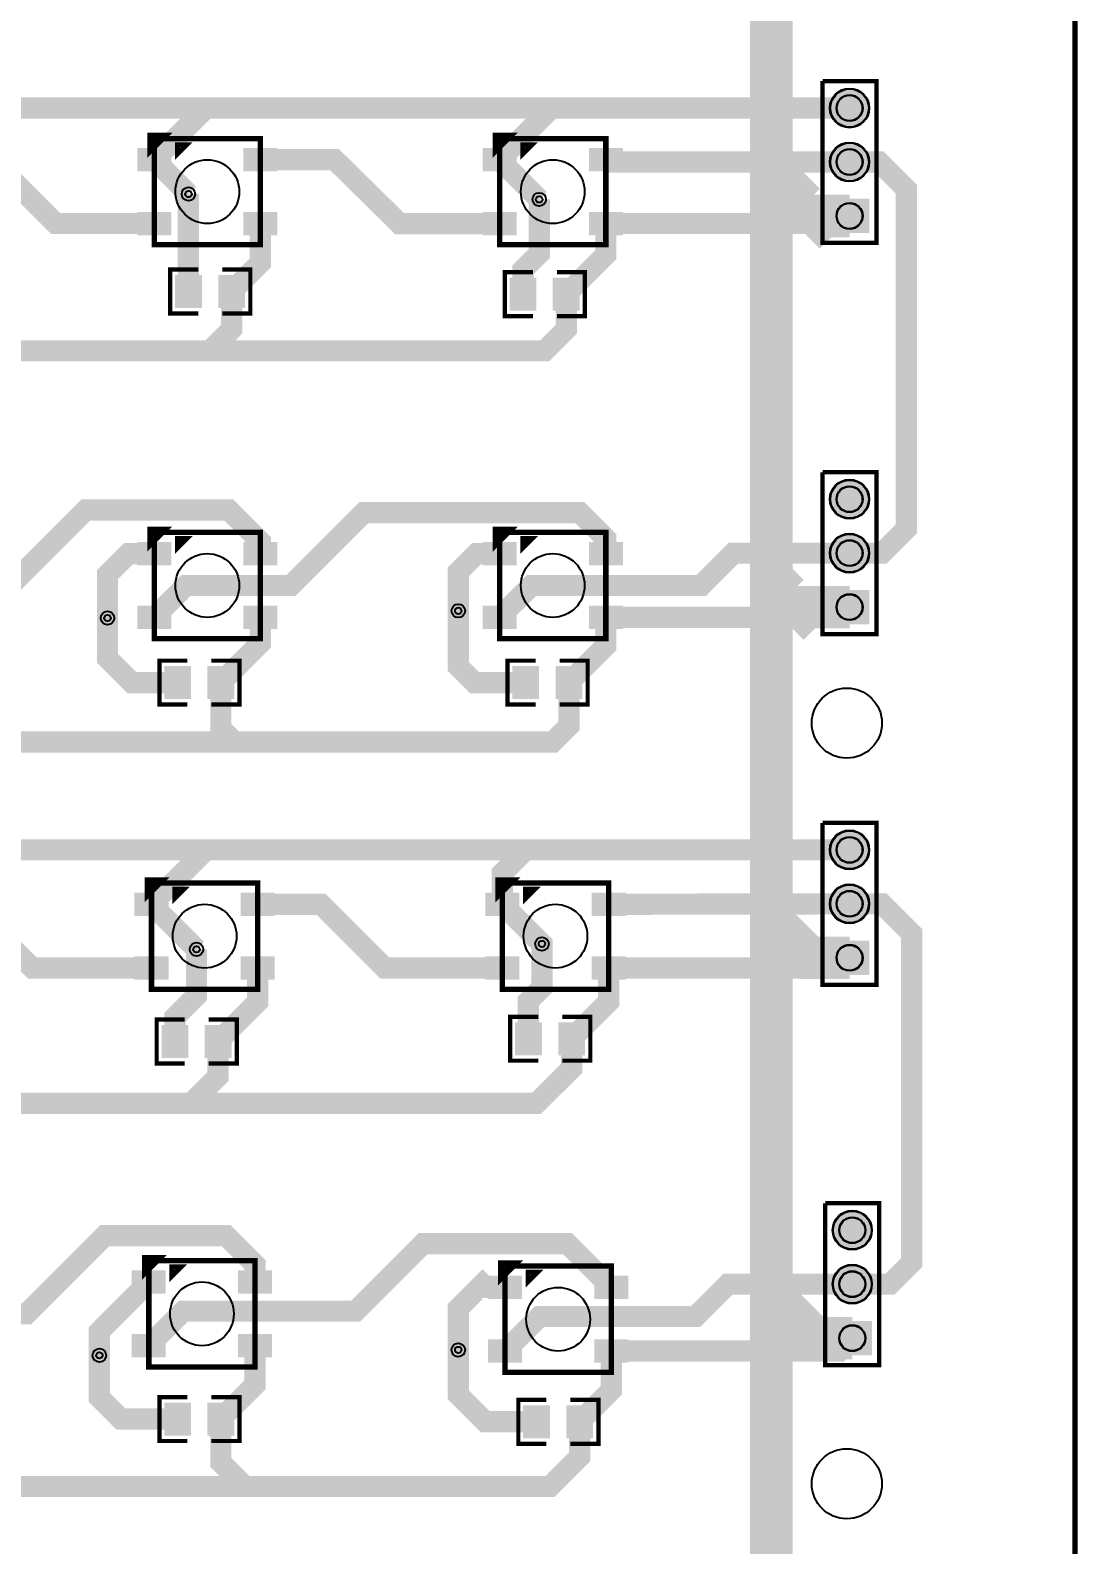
# Model space of a CAD drawing. Extents: x -5 to 8273, y -8273 to 5.
# Drawn here: x 6332 to 8273, y -6283 to -3476 of the extents above; entities that cross this region are included whole.
import ezdxf

# ---------------------------------------------------------------- set-up
doc = ezdxf.new("R2010")
doc.units = 9
for name, color, linetype, true_color in [('BoardOutLine', 7, 'Continuous', 0xff00ff), ('BottomLayer', 7, 'Continuous', 0x0000ff), ('BottomSolderMaskLayer', 7, 'Continuous', 0xaa00ff), ('Hole', 7, 'Continuous', 0x222222), ('Multi-Layer', 7, 'Continuous', 0xc0c0c0), ('TopLayer', 7, 'Continuous', 0xff0000), ('TopPasteMaskLayer', 7, 'Continuous', 0x808080), ('TopSilkLayer', 7, 'Continuous', 0xffcc00), ('TopSolderMaskLayer', 7, 'Continuous', 0x800080)]:
    doc.layers.add(name, color=color, linetype=linetype, true_color=true_color)

msp = doc.modelspace()

# ---------------------------------------------------------------- hatches: boundary and pattern name
at = {"layer": 'BottomSolderMaskLayer'}
for points in [[(7813.567, -3620, 1), (7886.433, -3620, 1)], [(7813.567, -3720, 1), (7886.433, -3720, 1)], [(7813.423999999999, -3851.874890638668), (7813.423999999999, -3788.125109361332), (7886.576000000001, -3788.125109361332), (7886.576000000001, -3851.874890638668)], [(7813.567, -4345, 1), (7886.433, -4345, 1)], [(7813.567, -4445, 1), (7886.433, -4445, 1)], [(7813.423999999999, -4576.874890638668), (7813.423999999999, -4513.125109361332), (7886.576000000001, -4513.125109361332), (7886.576000000001, -4576.874890638668)], [(7813.567, -4995, 1), (7886.433, -4995, 1)], [(7813.567, -5095, 1), (7886.433, -5095, 1)], [(7813.423999999999, -5226.874890638668), (7813.423999999999, -5163.125109361332), (7886.576000000001, -5163.125109361332), (7886.576000000001, -5226.874890638668)], [(7818.567, -5700, 1), (7891.433, -5700, 1)], [(7818.567, -5800, 1), (7891.433, -5800, 1)], [(7818.423999999999, -5931.874890638668), (7818.423999999999, -5868.125109361332), (7891.576000000001, -5868.125109361332), (7891.576000000001, -5931.874890638668)]]:
    msp.add_hatch(color=256, dxfattribs=at).paths.add_polyline_path(points)
at = {"layer": 'Multi-Layer'}
for points in [[(7814.567, -3620, 1), (7885.433, -3620, 1)], [(7814.567, -3720, 1), (7885.433, -3720, 1)], [(7814.5669999999955, -3851), (7814.5669999999955, -3789), (7885.4330000000045, -3789), (7885.4330000000045, -3851)], [(7814.567, -4345, 1), (7885.433, -4345, 1)], [(7814.567, -4445, 1), (7885.433, -4445, 1)], [(7814.5669999999955, -4576), (7814.5669999999955, -4514), (7885.4330000000045, -4514), (7885.4330000000045, -4576)], [(7814.567, -4995, 1), (7885.433, -4995, 1)], [(7814.567, -5095, 1), (7885.433, -5095, 1)], [(7814.5669999999955, -5226), (7814.5669999999955, -5164), (7885.4330000000045, -5164), (7885.4330000000045, -5226)], [(7819.567, -5700, 1), (7890.433, -5700, 1)], [(7819.567, -5800, 1), (7890.433, -5800, 1)], [(7819.5669999999955, -5931), (7819.5669999999955, -5869), (7890.4330000000045, -5869), (7890.4330000000045, -5931)]]:
    msp.add_hatch(color=256, dxfattribs=at).paths.add_polyline_path(points)
at = {"layer": 'TopLayer'}
for points in [[(6591.125, -3735.5999999999985), (6532.0250000000015, -3735.5999999999985), (6532.0250000000015, -3696.300000000003), (6591.125, -3696.300000000003)], [(6787.924999999996, -3735.5999999999985), (6728.925000000003, -3735.5999999999985), (6728.925000000003, -3696.300000000003), (6787.924999999996, -3696.300000000003)], [(7231.125, -3735.5999999999985), (7172.0250000000015, -3735.5999999999985), (7172.0250000000015, -3696.300000000003), (7231.125, -3696.300000000003)], [(7427.924999999996, -3735.5999999999985), (7368.925000000003, -3735.5999999999985), (7368.925000000003, -3696.300000000003), (7427.924999999996, -3696.300000000003)], [(6591.125, -3853.699999999997), (6532.0250000000015, -3853.699999999997), (6532.0250000000015, -3814.4000000000015), (6591.125, -3814.4000000000015)], [(6787.924999999996, -3853.699999999997), (6728.925000000003, -3853.699999999997), (6728.925000000003, -3814.4000000000015), (6787.924999999996, -3814.4000000000015)], [(7231.125, -3853.699999999997), (7172.0250000000015, -3853.699999999997), (7172.0250000000015, -3814.4000000000015), (7231.125, -3814.4000000000015)], [(7427.924999999996, -3853.699999999997), (7368.925000000003, -3853.699999999997), (7368.925000000003, -3814.4000000000015), (7427.924999999996, -3814.4000000000015)], [(6647.834999999992, -3988.542999999998), (6602.165000000008, -3988.542999999998), (6602.165000000008, -3931.457000000002), (6647.834999999992, -3931.457000000002)], [(6727.834999999992, -3988.542999999998), (6682.165000000008, -3988.542999999998), (6682.165000000008, -3931.457000000002), (6727.834999999992, -3931.457000000002)], [(7267.834999999992, -3993.542999999998), (7222.165000000008, -3993.542999999998), (7222.165000000008, -3936.457000000002), (7267.834999999992, -3936.457000000002)], [(7347.834999999992, -3993.542999999998), (7302.165000000008, -3993.542999999998), (7302.165000000008, -3936.457000000002), (7347.834999999992, -3936.457000000002)], [(6591.125, -4465.5999999999985), (6532.0250000000015, -4465.5999999999985), (6532.0250000000015, -4426.300000000003), (6591.125, -4426.300000000003)], [(6787.924999999996, -4465.5999999999985), (6728.925000000003, -4465.5999999999985), (6728.925000000003, -4426.300000000003), (6787.924999999996, -4426.300000000003)], [(7231.125, -4465.5999999999985), (7172.0250000000015, -4465.5999999999985), (7172.0250000000015, -4426.300000000003), (7231.125, -4426.300000000003)], [(7427.924999999996, -4465.5999999999985), (7368.925000000003, -4465.5999999999985), (7368.925000000003, -4426.300000000003), (7427.924999999996, -4426.300000000003)], [(6591.125, -4583.699999999997), (6532.0250000000015, -4583.699999999997), (6532.0250000000015, -4544.4000000000015), (6591.125, -4544.4000000000015)], [(6787.924999999996, -4583.699999999997), (6728.925000000003, -4583.699999999997), (6728.925000000003, -4544.4000000000015), (6787.924999999996, -4544.4000000000015)], [(7231.125, -4583.699999999997), (7172.0250000000015, -4583.699999999997), (7172.0250000000015, -4544.4000000000015), (7231.125, -4544.4000000000015)], [(7427.924999999996, -4583.699999999997), (7368.925000000003, -4583.699999999997), (7368.925000000003, -4544.4000000000015), (7427.924999999996, -4544.4000000000015)], [(6627.834999999992, -4713.542999999998), (6582.165000000008, -4713.542999999998), (6582.165000000008, -4656.457000000002), (6627.834999999992, -4656.457000000002)], [(6707.834999999992, -4713.542999999998), (6662.165000000008, -4713.542999999998), (6662.165000000008, -4656.457000000002), (6707.834999999992, -4656.457000000002)], [(7272.834999999992, -4713.542999999998), (7227.165000000008, -4713.542999999998), (7227.165000000008, -4656.457000000002), (7272.834999999992, -4656.457000000002)], [(7352.834999999992, -4713.542999999998), (7307.165000000008, -4713.542999999998), (7307.165000000008, -4656.457000000002), (7352.834999999992, -4656.457000000002)], [(6586.125, -5115.5999999999985), (6527.0250000000015, -5115.5999999999985), (6527.0250000000015, -5076.300000000003), (6586.125, -5076.300000000003)], [(6782.924999999996, -5115.5999999999985), (6723.925000000003, -5115.5999999999985), (6723.925000000003, -5076.300000000003), (6782.924999999996, -5076.300000000003)], [(7236.125, -5115.5999999999985), (7177.0250000000015, -5115.5999999999985), (7177.0250000000015, -5076.300000000003), (7236.125, -5076.300000000003)], [(7432.924999999996, -5115.5999999999985), (7373.925000000003, -5115.5999999999985), (7373.925000000003, -5076.300000000003), (7432.924999999996, -5076.300000000003)], [(6586.125, -5233.699999999997), (6527.0250000000015, -5233.699999999997), (6527.0250000000015, -5194.4000000000015), (6586.125, -5194.4000000000015)], [(6782.924999999996, -5233.699999999997), (6723.925000000003, -5233.699999999997), (6723.925000000003, -5194.4000000000015), (6782.924999999996, -5194.4000000000015)], [(7236.125, -5233.699999999997), (7177.0250000000015, -5233.699999999997), (7177.0250000000015, -5194.4000000000015), (7236.125, -5194.4000000000015)], [(7432.924999999996, -5233.699999999997), (7373.925000000003, -5233.699999999997), (7373.925000000003, -5194.4000000000015), (7432.924999999996, -5194.4000000000015)], [(6622.834999999992, -5378.542999999998), (6577.165000000008, -5378.542999999998), (6577.165000000008, -5321.457000000002), (6622.834999999992, -5321.457000000002)], [(6702.834999999992, -5378.542999999998), (6657.165000000008, -5378.542999999998), (6657.165000000008, -5321.457000000002), (6702.834999999992, -5321.457000000002)], [(7277.834999999992, -5373.542999999998), (7232.165000000008, -5373.542999999998), (7232.165000000008, -5316.457000000002), (7277.834999999992, -5316.457000000002)], [(7357.834999999992, -5373.542999999998), (7312.165000000008, -5373.542999999998), (7312.165000000008, -5316.457000000002), (7357.834999999992, -5316.457000000002)], [(6581.125, -5815.5999999999985), (6522.0250000000015, -5815.5999999999985), (6522.0250000000015, -5776.300000000003), (6581.125, -5776.300000000003)], [(6777.924999999996, -5815.5999999999985), (6718.925000000003, -5815.5999999999985), (6718.925000000003, -5776.300000000003), (6777.924999999996, -5776.300000000003)], [(7241.125, -5825.5999999999985), (7182.0250000000015, -5825.5999999999985), (7182.0250000000015, -5786.300000000003), (7241.125, -5786.300000000003)], [(7437.924999999996, -5825.5999999999985), (7378.925000000003, -5825.5999999999985), (7378.925000000003, -5786.300000000003), (7437.924999999996, -5786.300000000003)], [(6581.125, -5933.699999999997), (6522.0250000000015, -5933.699999999997), (6522.0250000000015, -5894.4000000000015), (6581.125, -5894.4000000000015)], [(6777.924999999996, -5933.699999999997), (6718.925000000003, -5933.699999999997), (6718.925000000003, -5894.4000000000015), (6777.924999999996, -5894.4000000000015)], [(7241.125, -5943.699999999997), (7182.0250000000015, -5943.699999999997), (7182.0250000000015, -5904.4000000000015), (7241.125, -5904.4000000000015)], [(7437.924999999996, -5943.699999999997), (7378.925000000003, -5943.699999999997), (7378.925000000003, -5904.4000000000015), (7437.924999999996, -5904.4000000000015)], [(6627.834999999992, -6078.542999999998), (6582.165000000008, -6078.542999999998), (6582.165000000008, -6021.457000000002), (6627.834999999992, -6021.457000000002)], [(6707.834999999992, -6078.542999999998), (6662.165000000008, -6078.542999999998), (6662.165000000008, -6021.457000000002), (6707.834999999992, -6021.457000000002)], [(7292.834999999992, -6083.542999999998), (7247.165000000008, -6083.542999999998), (7247.165000000008, -6026.457000000002), (7292.834999999992, -6026.457000000002)], [(7372.834999999992, -6083.542999999998), (7327.165000000008, -6083.542999999998), (7327.165000000008, -6026.457000000002), (7372.834999999992, -6026.457000000002)]]:
    msp.add_hatch(color=256, dxfattribs=at).paths.add_polyline_path(points)
at = {"layer": 'TopPasteMaskLayer'}
for points in [[(6591.125, -3735.5999999999985), (6532.0250000000015, -3735.5999999999985), (6532.0250000000015, -3696.300000000003), (6591.125, -3696.300000000003)], [(6787.924999999996, -3735.5999999999985), (6728.925000000003, -3735.5999999999985), (6728.925000000003, -3696.300000000003), (6787.924999999996, -3696.300000000003)], [(7231.125, -3735.5999999999985), (7172.0250000000015, -3735.5999999999985), (7172.0250000000015, -3696.300000000003), (7231.125, -3696.300000000003)], [(7427.924999999996, -3735.5999999999985), (7368.925000000003, -3735.5999999999985), (7368.925000000003, -3696.300000000003), (7427.924999999996, -3696.300000000003)], [(6591.125, -3853.699999999997), (6532.0250000000015, -3853.699999999997), (6532.0250000000015, -3814.4000000000015), (6591.125, -3814.4000000000015)], [(6787.924999999996, -3853.699999999997), (6728.925000000003, -3853.699999999997), (6728.925000000003, -3814.4000000000015), (6787.924999999996, -3814.4000000000015)], [(7231.125, -3853.699999999997), (7172.0250000000015, -3853.699999999997), (7172.0250000000015, -3814.4000000000015), (7231.125, -3814.4000000000015)], [(7427.924999999996, -3853.699999999997), (7368.925000000003, -3853.699999999997), (7368.925000000003, -3814.4000000000015), (7427.924999999996, -3814.4000000000015)], [(6647.834999999992, -3988.542999999998), (6602.165000000008, -3988.542999999998), (6602.165000000008, -3931.457000000002), (6647.834999999992, -3931.457000000002)], [(6727.834999999992, -3988.542999999998), (6682.165000000008, -3988.542999999998), (6682.165000000008, -3931.457000000002), (6727.834999999992, -3931.457000000002)], [(7267.834999999992, -3993.542999999998), (7222.165000000008, -3993.542999999998), (7222.165000000008, -3936.457000000002), (7267.834999999992, -3936.457000000002)], [(7347.834999999992, -3993.542999999998), (7302.165000000008, -3993.542999999998), (7302.165000000008, -3936.457000000002), (7347.834999999992, -3936.457000000002)], [(6591.125, -4465.5999999999985), (6532.0250000000015, -4465.5999999999985), (6532.0250000000015, -4426.300000000003), (6591.125, -4426.300000000003)], [(6787.924999999996, -4465.5999999999985), (6728.925000000003, -4465.5999999999985), (6728.925000000003, -4426.300000000003), (6787.924999999996, -4426.300000000003)], [(7231.125, -4465.5999999999985), (7172.0250000000015, -4465.5999999999985), (7172.0250000000015, -4426.300000000003), (7231.125, -4426.300000000003)], [(7427.924999999996, -4465.5999999999985), (7368.925000000003, -4465.5999999999985), (7368.925000000003, -4426.300000000003), (7427.924999999996, -4426.300000000003)], [(6591.125, -4583.699999999997), (6532.0250000000015, -4583.699999999997), (6532.0250000000015, -4544.4000000000015), (6591.125, -4544.4000000000015)], [(6787.924999999996, -4583.699999999997), (6728.925000000003, -4583.699999999997), (6728.925000000003, -4544.4000000000015), (6787.924999999996, -4544.4000000000015)], [(7231.125, -4583.699999999997), (7172.0250000000015, -4583.699999999997), (7172.0250000000015, -4544.4000000000015), (7231.125, -4544.4000000000015)], [(7427.924999999996, -4583.699999999997), (7368.925000000003, -4583.699999999997), (7368.925000000003, -4544.4000000000015), (7427.924999999996, -4544.4000000000015)], [(6627.834999999992, -4713.542999999998), (6582.165000000008, -4713.542999999998), (6582.165000000008, -4656.457000000002), (6627.834999999992, -4656.457000000002)], [(6707.834999999992, -4713.542999999998), (6662.165000000008, -4713.542999999998), (6662.165000000008, -4656.457000000002), (6707.834999999992, -4656.457000000002)], [(7272.834999999992, -4713.542999999998), (7227.165000000008, -4713.542999999998), (7227.165000000008, -4656.457000000002), (7272.834999999992, -4656.457000000002)], [(7352.834999999992, -4713.542999999998), (7307.165000000008, -4713.542999999998), (7307.165000000008, -4656.457000000002), (7352.834999999992, -4656.457000000002)], [(6586.125, -5115.5999999999985), (6527.0250000000015, -5115.5999999999985), (6527.0250000000015, -5076.300000000003), (6586.125, -5076.300000000003)], [(6782.924999999996, -5115.5999999999985), (6723.925000000003, -5115.5999999999985), (6723.925000000003, -5076.300000000003), (6782.924999999996, -5076.300000000003)], [(7236.125, -5115.5999999999985), (7177.0250000000015, -5115.5999999999985), (7177.0250000000015, -5076.300000000003), (7236.125, -5076.300000000003)], [(7432.924999999996, -5115.5999999999985), (7373.925000000003, -5115.5999999999985), (7373.925000000003, -5076.300000000003), (7432.924999999996, -5076.300000000003)], [(6586.125, -5233.699999999997), (6527.0250000000015, -5233.699999999997), (6527.0250000000015, -5194.4000000000015), (6586.125, -5194.4000000000015)], [(6782.924999999996, -5233.699999999997), (6723.925000000003, -5233.699999999997), (6723.925000000003, -5194.4000000000015), (6782.924999999996, -5194.4000000000015)], [(7236.125, -5233.699999999997), (7177.0250000000015, -5233.699999999997), (7177.0250000000015, -5194.4000000000015), (7236.125, -5194.4000000000015)], [(7432.924999999996, -5233.699999999997), (7373.925000000003, -5233.699999999997), (7373.925000000003, -5194.4000000000015), (7432.924999999996, -5194.4000000000015)], [(6622.834999999992, -5378.542999999998), (6577.165000000008, -5378.542999999998), (6577.165000000008, -5321.457000000002), (6622.834999999992, -5321.457000000002)], [(6702.834999999992, -5378.542999999998), (6657.165000000008, -5378.542999999998), (6657.165000000008, -5321.457000000002), (6702.834999999992, -5321.457000000002)], [(7277.834999999992, -5373.542999999998), (7232.165000000008, -5373.542999999998), (7232.165000000008, -5316.457000000002), (7277.834999999992, -5316.457000000002)], [(7357.834999999992, -5373.542999999998), (7312.165000000008, -5373.542999999998), (7312.165000000008, -5316.457000000002), (7357.834999999992, -5316.457000000002)], [(6581.125, -5815.5999999999985), (6522.0250000000015, -5815.5999999999985), (6522.0250000000015, -5776.300000000003), (6581.125, -5776.300000000003)], [(6777.924999999996, -5815.5999999999985), (6718.925000000003, -5815.5999999999985), (6718.925000000003, -5776.300000000003), (6777.924999999996, -5776.300000000003)], [(7241.125, -5825.5999999999985), (7182.0250000000015, -5825.5999999999985), (7182.0250000000015, -5786.300000000003), (7241.125, -5786.300000000003)], [(7437.924999999996, -5825.5999999999985), (7378.925000000003, -5825.5999999999985), (7378.925000000003, -5786.300000000003), (7437.924999999996, -5786.300000000003)], [(6581.125, -5933.699999999997), (6522.0250000000015, -5933.699999999997), (6522.0250000000015, -5894.4000000000015), (6581.125, -5894.4000000000015)], [(6777.924999999996, -5933.699999999997), (6718.925000000003, -5933.699999999997), (6718.925000000003, -5894.4000000000015), (6777.924999999996, -5894.4000000000015)], [(7241.125, -5943.699999999997), (7182.0250000000015, -5943.699999999997), (7182.0250000000015, -5904.4000000000015), (7241.125, -5904.4000000000015)], [(7437.924999999996, -5943.699999999997), (7378.925000000003, -5943.699999999997), (7378.925000000003, -5904.4000000000015), (7437.924999999996, -5904.4000000000015)], [(6627.834999999992, -6078.542999999998), (6582.165000000008, -6078.542999999998), (6582.165000000008, -6021.457000000002), (6627.834999999992, -6021.457000000002)], [(6707.834999999992, -6078.542999999998), (6662.165000000008, -6078.542999999998), (6662.165000000008, -6021.457000000002), (6707.834999999992, -6021.457000000002)], [(7292.834999999992, -6083.542999999998), (7247.165000000008, -6083.542999999998), (7247.165000000008, -6026.457000000002), (7292.834999999992, -6026.457000000002)], [(7372.834999999992, -6083.542999999998), (7327.165000000008, -6083.542999999998), (7327.165000000008, -6026.457000000002), (7372.834999999992, -6026.457000000002)]]:
    msp.add_hatch(color=256, dxfattribs=at).paths.add_polyline_path(points)
at = {"layer": 'TopSolderMaskLayer'}
for points in [[(7813.567, -3620, 1), (7886.433, -3620, 1)], [(6593.126185335706, -3737.5964439928866), (6530.023137329612, -3737.5964439928866), (6530.023137329612, -3694.303556007115), (6593.126185335706, -3694.303556007115)], [(6789.922798662257, -3737.5964439928866), (6726.926524003051, -3737.5964439928866), (6726.926524003051, -3694.303556007115), (6789.922798662257, -3694.303556007115)], [(7233.126185335706, -3737.5964439928866), (7170.023137329612, -3737.5964439928866), (7170.023137329612, -3694.303556007115), (7233.126185335706, -3694.303556007115)], [(7429.922798662257, -3737.5964439928866), (7366.926524003051, -3737.5964439928866), (7366.926524003051, -3694.303556007115), (7429.922798662257, -3694.303556007115)], [(7813.567, -3720, 1), (7886.433, -3720, 1)], [(7813.423999999999, -3851.874890638668), (7813.423999999999, -3788.125109361332), (7886.576000000001, -3788.125109361332), (7886.576000000001, -3851.874890638668)], [(6593.126185335706, -3855.696443992885), (6530.023137329612, -3855.696443992885), (6530.023137329612, -3812.4035560071134), (6593.126185335706, -3812.4035560071134)], [(6789.922798662257, -3855.696443992885), (6726.926524003051, -3855.696443992885), (6726.926524003051, -3812.4035560071134), (6789.922798662257, -3812.4035560071134)], [(7233.126185335706, -3855.696443992885), (7170.023137329612, -3855.696443992885), (7170.023137329612, -3812.4035560071134), (7233.126185335706, -3812.4035560071134)], [(7429.922798662257, -3855.696443992885), (7366.926524003051, -3855.696443992885), (7366.926524003051, -3812.4035560071134), (7429.922798662257, -3812.4035560071134)], [(6649.834999999992, -3990.5429649657526), (6600.165000000008, -3990.5429649657526), (6600.165000000008, -3929.4570350342474), (6649.834999999992, -3929.4570350342474)], [(6729.834999999992, -3990.5429649657526), (6680.165000000008, -3990.5429649657526), (6680.165000000008, -3929.4570350342474), (6729.834999999992, -3929.4570350342474)], [(7269.834999999992, -3995.5429649657526), (7220.165000000008, -3995.5429649657526), (7220.165000000008, -3934.4570350342474), (7269.834999999992, -3934.4570350342474)], [(7349.834999999992, -3995.5429649657526), (7300.165000000008, -3995.5429649657526), (7300.165000000008, -3934.4570350342474), (7349.834999999992, -3934.4570350342474)], [(7813.567, -4345, 1), (7886.433, -4345, 1)], [(6593.126185335706, -4467.596443992887), (6530.023137329612, -4467.596443992887), (6530.023137329612, -4424.303556007115), (6593.126185335706, -4424.303556007115)], [(6789.922798662257, -4467.596443992887), (6726.926524003051, -4467.596443992887), (6726.926524003051, -4424.303556007115), (6789.922798662257, -4424.303556007115)], [(7233.126185335706, -4467.596443992887), (7170.023137329612, -4467.596443992887), (7170.023137329612, -4424.303556007115), (7233.126185335706, -4424.303556007115)], [(7429.922798662257, -4467.596443992887), (7366.926524003051, -4467.596443992887), (7366.926524003051, -4424.303556007115), (7429.922798662257, -4424.303556007115)], [(7813.567, -4445, 1), (7886.433, -4445, 1)], [(7813.423999999999, -4576.874890638668), (7813.423999999999, -4513.125109361332), (7886.576000000001, -4513.125109361332), (7886.576000000001, -4576.874890638668)], [(6593.126185335706, -4585.696443992885), (6530.023137329612, -4585.696443992885), (6530.023137329612, -4542.403556007113), (6593.126185335706, -4542.403556007113)], [(6789.922798662257, -4585.696443992885), (6726.926524003051, -4585.696443992885), (6726.926524003051, -4542.403556007113), (6789.922798662257, -4542.403556007113)], [(7233.126185335706, -4585.696443992885), (7170.023137329612, -4585.696443992885), (7170.023137329612, -4542.403556007113), (7233.126185335706, -4542.403556007113)], [(7429.922798662257, -4585.696443992885), (7366.926524003051, -4585.696443992885), (7366.926524003051, -4542.403556007113), (7429.922798662257, -4542.403556007113)], [(6629.834999999992, -4715.542964965753), (6580.165000000008, -4715.542964965753), (6580.165000000008, -4654.457035034247), (6629.834999999992, -4654.457035034247)], [(6709.834999999992, -4715.542964965753), (6660.165000000008, -4715.542964965753), (6660.165000000008, -4654.457035034247), (6709.834999999992, -4654.457035034247)], [(7274.834999999992, -4715.542964965753), (7225.165000000008, -4715.542964965753), (7225.165000000008, -4654.457035034247), (7274.834999999992, -4654.457035034247)], [(7354.834999999992, -4715.542964965753), (7305.165000000008, -4715.542964965753), (7305.165000000008, -4654.457035034247), (7354.834999999992, -4654.457035034247)], [(7813.567, -4995, 1), (7886.433, -4995, 1)], [(6588.126185335706, -5117.596443992887), (6525.023137329612, -5117.596443992887), (6525.023137329612, -5074.303556007115), (6588.126185335706, -5074.303556007115)], [(6784.922798662257, -5117.596443992887), (6721.926524003051, -5117.596443992887), (6721.926524003051, -5074.303556007115), (6784.922798662257, -5074.303556007115)], [(7238.126185335706, -5117.596443992887), (7175.023137329612, -5117.596443992887), (7175.023137329612, -5074.303556007115), (7238.126185335706, -5074.303556007115)], [(7434.922798662257, -5117.596443992887), (7371.926524003051, -5117.596443992887), (7371.926524003051, -5074.303556007115), (7434.922798662257, -5074.303556007115)], [(7813.567, -5095, 1), (7886.433, -5095, 1)], [(7813.423999999999, -5226.874890638668), (7813.423999999999, -5163.125109361332), (7886.576000000001, -5163.125109361332), (7886.576000000001, -5226.874890638668)], [(6588.126185335706, -5235.696443992885), (6525.023137329612, -5235.696443992885), (6525.023137329612, -5192.403556007113), (6588.126185335706, -5192.403556007113)], [(6784.922798662257, -5235.696443992885), (6721.926524003051, -5235.696443992885), (6721.926524003051, -5192.403556007113), (6784.922798662257, -5192.403556007113)], [(7238.126185335706, -5235.696443992885), (7175.023137329612, -5235.696443992885), (7175.023137329612, -5192.403556007113), (7238.126185335706, -5192.403556007113)], [(7434.922798662257, -5235.696443992885), (7371.926524003051, -5235.696443992885), (7371.926524003051, -5192.403556007113), (7434.922798662257, -5192.403556007113)], [(6624.834999999992, -5380.542964965753), (6575.165000000008, -5380.542964965753), (6575.165000000008, -5319.457035034247), (6624.834999999992, -5319.457035034247)], [(6704.834999999992, -5380.542964965753), (6655.165000000008, -5380.542964965753), (6655.165000000008, -5319.457035034247), (6704.834999999992, -5319.457035034247)], [(7279.834999999992, -5375.542964965753), (7230.165000000008, -5375.542964965753), (7230.165000000008, -5314.457035034247), (7279.834999999992, -5314.457035034247)], [(7359.834999999992, -5375.542964965753), (7310.165000000008, -5375.542964965753), (7310.165000000008, -5314.457035034247), (7359.834999999992, -5314.457035034247)], [(7818.567, -5700, 1), (7891.433, -5700, 1)], [(6583.126185335706, -5817.596443992887), (6520.023137329612, -5817.596443992887), (6520.023137329612, -5774.303556007115), (6583.126185335706, -5774.303556007115)], [(6779.922798662257, -5817.596443992887), (6716.926524003051, -5817.596443992887), (6716.926524003051, -5774.303556007115), (6779.922798662257, -5774.303556007115)], [(7818.567, -5800, 1), (7891.433, -5800, 1)], [(7243.126185335706, -5827.596443992887), (7180.023137329612, -5827.596443992887), (7180.023137329612, -5784.303556007115), (7243.126185335706, -5784.303556007115)], [(7439.922798662257, -5827.596443992887), (7376.926524003051, -5827.596443992887), (7376.926524003051, -5784.303556007115), (7439.922798662257, -5784.303556007115)], [(6583.126185335706, -5935.696443992885), (6520.023137329612, -5935.696443992885), (6520.023137329612, -5892.403556007113), (6583.126185335706, -5892.403556007113)], [(6779.922798662257, -5935.696443992885), (6716.926524003051, -5935.696443992885), (6716.926524003051, -5892.403556007113), (6779.922798662257, -5892.403556007113)], [(7818.423999999999, -5931.874890638668), (7818.423999999999, -5868.125109361332), (7891.576000000001, -5868.125109361332), (7891.576000000001, -5931.874890638668)], [(7243.126185335706, -5945.696443992885), (7180.023137329612, -5945.696443992885), (7180.023137329612, -5902.403556007113), (7243.126185335706, -5902.403556007113)], [(7439.922798662257, -5945.696443992885), (7376.926524003051, -5945.696443992885), (7376.926524003051, -5902.403556007113), (7439.922798662257, -5902.403556007113)], [(6629.834999999992, -6080.542964965753), (6580.165000000008, -6080.542964965753), (6580.165000000008, -6019.457035034247), (6629.834999999992, -6019.457035034247)], [(6709.834999999992, -6080.542964965753), (6660.165000000008, -6080.542964965753), (6660.165000000008, -6019.457035034247), (6709.834999999992, -6019.457035034247)], [(7294.834999999992, -6085.542964965753), (7245.165000000008, -6085.542964965753), (7245.165000000008, -6024.457035034247), (7294.834999999992, -6024.457035034247)], [(7374.834999999992, -6085.542964965753), (7325.165000000008, -6085.542964965753), (7325.165000000008, -6024.457035034247), (7374.834999999992, -6024.457035034247)]]:
    msp.add_hatch(color=256, dxfattribs=at).paths.add_polyline_path(points)

# ---------------------------------------------------------------- linework, layer by layer
at = {"layer": 'BoardOutLine', "const_width": 10}
msp.add_lwpolyline([(0, 0), (8267.700000000004, 0), (8267.700000000004, -8267.700000000004), (0, -8267.700000000004), (0, 0)], close=True, dxfattribs=at)
at = {"layer": 'BottomLayer', "const_width": 78.74}
for points in [[(7705, -3025), (7705, -3735), (7795, -3825), (7800, -3820), (7850, -3820)], [(7705, -3735), (7705, -4490), (7765, -4550), (7770, -4545), (7850, -4545)], [(7705, -4490), (7705, -5125), (7775, -5195), (7850, -5195)], [(7705, -5125), (7705, -5820), (7785, -5900), (7855, -5900)], [(7705, -5820), (7705, -6520), (7795, -6610), (7855, -6610)]]:
    msp.add_lwpolyline(points, dxfattribs=at)
at = {"layer": 'BottomSolderMaskLayer'}
for centre, radius in [((7850, -3620), 36.433), ((7850, -3620), 24.288666666666668), ((7850, -3720), 36.433), ((7850, -3720), 24.288666666666668), ((7850, -3820), 24.384), ((7850, -4345), 36.433), ((7850, -4345), 24.288666666666668), ((7850, -4445), 36.433), ((7850, -4445), 24.288666666666668), ((7850, -4545), 24.384), ((7850, -4995), 36.433), ((7850, -4995), 24.288666666666668), ((7850, -5095), 36.433), ((7850, -5095), 24.288666666666668), ((7850, -5195), 24.384), ((7855, -5700), 36.433), ((7855, -5700), 24.288666666666668), ((7855, -5800), 36.433), ((7855, -5800), 24.288666666666668), ((7855, -5900), 24.384)]:
    msp.add_circle(centre, radius, dxfattribs=at)
at = {"layer": 'Hole'}
for centre in [(6625, -3779.3800000000047), (7275, -3789.3800000000047), (7125, -4551.909999999996), (6475, -4565.25), (7280, -5169.380000000005), (6640, -5179.380000000005), (7125, -5921.909999999996), (6460, -5931.909999999996)]:
    msp.add_circle(centre, 6, dxfattribs=at)
at = {"layer": 'Multi-Layer'}
for centre, radius in [((7850, -3620), 35.433), ((7850, -3620), 23.622), ((7850, -3720), 35.433), ((7850, -3720), 23.622), ((6625, -3779.3800000000047), 12.5), ((7275, -3789.3800000000047), 12.5), ((7850, -3820), 23.622), ((7850, -4345), 35.433), ((7850, -4345), 23.622), ((7850, -4445), 35.433), ((7850, -4445), 23.622), ((7125, -4551.909999999996), 12.5), ((7850, -4545), 23.622), ((6475, -4565.25), 12.5), ((7845, -4760), 64.961), ((7850, -4995), 35.433), ((7850, -4995), 23.622), ((7850, -5095), 35.433), ((7850, -5095), 23.622), ((7280, -5169.380000000005), 12.5), ((6640, -5179.380000000005), 12.5), ((7850, -5195), 23.622), ((7855, -5700), 35.433), ((7855, -5700), 23.622), ((7855, -5800), 35.433), ((7855, -5800), 23.622), ((7855, -5900), 23.622), ((6460, -5931.909999999996), 12.5), ((7125, -5921.909999999996), 12.5), ((7845, -6170), 64.961)]:
    msp.add_circle(centre, radius, dxfattribs=at)
at = {"layer": 'TopLayer', "const_width": 39.37}
for points in [[(6657.524999999994, -3620), (6037.524999999994, -3620), (5946.575000000004, -3710.949999999997)], [(7297.524999999994, -3620), (6657.524999999994, -3620), (6561.575000000004, -3715.949999999997)], [(7850, -3620), (7297.524999999994, -3620), (7201.575000000004, -3715.949999999997)], [(6143.424999999996, -3710.949999999997), (6255.950000000004, -3710.949999999997), (6379.049999999996, -3834.050000000003), (6561.575000000004, -3834.050000000003)], [(6625, -3779.375), (6625, -3779.375), (6561.575000000004, -3715.949999999997)], [(6758.4000000000015, -3715.9000000000015), (6896, -3715.9000000000015), (7016, -3834.0999999999985), (7201.5999999999985, -3834.0999999999985)], [(7275, -3789.375), (7275, -3789.375), (7201.575000000004, -3715.949999999997)], [(7398.424999999996, -3715.949999999997), (7402.475000000006, -3720), (7850, -3720)], [(7850, -4445), (7910, -4445), (7955, -4400), (7955, -3770), (7905, -3720), (7850, -3720)], [(6625, -3960), (6625, -3779.375)], [(7245, -3965), (7245, -3920), (7275, -3890), (7275, -3789.375)], [(6705, -3960), (6758.424999999996, -3906.574999999997), (6758.424999999996, -3834.050000000003)], [(7325, -3965), (7398.424999999996, -3891.574999999997), (7398.424999999996, -3834.050000000003)], [(7850, -3820), (7835.950000000004, -3834.050000000003), (7398.424999999996, -3834.050000000003)], [(6035, -4070), (6665, -4070), (6705, -4030), (6705, -3960)], [(6665, -4070), (7285, -4070), (7325, -4030), (7325, -3965)], [(6758.424999999996, -4445.949999999997), (6758.424999999996, -4423.425000000003), (6700, -4365), (6435, -4365), (6295, -4505), (6010.625, -4505), (5951.575000000004, -4564.050000000003)], [(7398.424999999996, -4445.949999999997), (7398.424999999996, -4418.425000000003), (7350, -4370), (6950, -4370), (6815, -4505), (6620.625, -4505), (6561.575000000004, -4564.050000000003)], [(6475, -4565.248), (6475, -4485), (6514.049999999996, -4445.949999999997), (6561.575000000004, -4445.949999999997)], [(7125, -4551.914000000004), (7125, -4480), (7159.049999999996, -4445.949999999997), (7201.575000000004, -4445.949999999997)], [(7850, -4445), (7635, -4445), (7575, -4505), (7260.625, -4505), (7201.575000000004, -4564.050000000003)], [(6605, -4685), (6520, -4685), (6475, -4640), (6475, -4565.248)], [(6685, -4685), (6758.424999999996, -4611.574999999997), (6758.424999999996, -4564.050000000003)], [(7250, -4685), (7155, -4685), (7125, -4655), (7125, -4551.914000000004)], [(7330, -4685), (7398.424999999996, -4616.574999999997), (7398.424999999996, -4564.050000000003)], [(7398.424999999996, -4564.050000000003), (7830.950000000004, -4564.050000000003), (7850, -4545)], [(6710, -4795), (6130, -4795), (6085, -4750), (6085, -4685)], [(7330, -4685), (7330, -4765), (7300, -4795), (6710, -4795), (6685, -4770), (6685, -4685)], [(6657.524999999994, -4995), (6047.524999999994, -4995), (5946.575000000004, -5095.949999999997)], [(7250, -4995), (6657.524999999994, -4995), (6556.575000000004, -5095.949999999997)], [(7850, -4995), (7250, -4995), (7206.575000000004, -5038.425000000003), (7206.575000000004, -5095.949999999997)], [(6143.4000000000015, -5095.9000000000015), (6216, -5095.9000000000015), (6336, -5214.0999999999985), (6556.5999999999985, -5214.0999999999985)], [(6640, -5179.375), (6640, -5179.375), (6556.575000000004, -5095.949999999997)], [(6753.424999999996, -5095.949999999997), (6870.950000000004, -5095.949999999997), (6989.049999999996, -5214.050000000003), (7206.575000000004, -5214.050000000003)], [(7255, -5345), (7255, -5275), (7280, -5250), (7280, -5169.375), (7206.575000000004, -5095.949999999997)], [(7850, -5095), (7403.4000000000015, -5095.9000000000015)], [(7850, -5095), (7910, -5095), (7965, -5150), (7965, -5760), (7925, -5800), (7855, -5800)], [(6600, -5350), (6600, -5305), (6640, -5265), (6640, -5179.375)], [(7850, -5195), (7830.950000000004, -5214.050000000003), (7403.424999999996, -5214.050000000003)], [(6680, -5350), (6753.424999999996, -5276.574999999997), (6753.424999999996, -5214.050000000003)], [(7335, -5345), (7403.424999999996, -5276.574999999997), (7403.424999999996, -5214.050000000003)], [(6004.184999999998, -5465), (6630, -5465), (6680, -5415), (6680, -5350)], [(6630, -5465), (7270, -5465), (7335, -5400), (7335, -5345)], [(6748.424999999996, -5795.949999999997), (6748.424999999996, -5763.425000000003), (6695, -5710), (6470, -5710), (6325, -5855), (6005.625, -5855), (5946.575000000004, -5914.050000000003)], [(7408.424999999996, -5805.949999999997), (7327.475000000006, -5725), (7060, -5725), (6935, -5850), (6615.625, -5850), (6551.575000000004, -5914.050000000003)], [(6460, -5931.914000000004), (6460, -5887.5250000000015), (6551.575000000004, -5795.949999999997)], [(7125, -5921.914000000004), (7125, -5845), (7170, -5800), (7175.950000000004, -5805.949999999997), (7211.575000000004, -5805.949999999997)], [(7855, -5800), (7625, -5800), (7565, -5860), (7275.625, -5860), (7211.575000000004, -5924.050000000003)], [(6685, -6050), (6748.424999999996, -5986.574999999997), (6748.424999999996, -5914.050000000003)], [(7408.424999999996, -5924.050000000003), (7830.950000000004, -5924.050000000003), (7855, -5900)], [(6605, -6050), (6500, -6050), (6460, -6010), (6460, -5931.914000000004)], [(7270, -6055), (7175, -6055), (7125, -6005), (7125, -5921.914000000004)], [(7350, -6055), (7408.424999999996, -5996.574999999997), (7408.424999999996, -5924.050000000003)], [(7350, -6055), (7350, -6120), (7295, -6175), (6730, -6175), (6685, -6130), (6685, -6050)], [(6730, -6175), (6130, -6175), (6080, -6125), (6080, -6055)]]:
    msp.add_lwpolyline(points, dxfattribs=at)
at = {"layer": 'TopSilkLayer'}
for points, const_width in [([(7800, -3795), (7800, -3870), (7900, -3870), (7900, -3570), (7800, -3570)], 8), ([(7800, -3570), (7800, -3795)], 7.9921), ([(6643.159999999996, -3919.260000000002), (6591.189999999995, -3919.260000000002), (6591.189999999995, -4000.760000000002), (6643.159999999996, -4000.760000000002)], 7.87), ([(6687.730000000003, -3919.260000000002), (6739.700000000004, -3919.260000000002), (6739.700000000004, -4000.760000000002), (6687.730000000003, -4000.760000000002)], 7.87), ([(7263.159999999996, -3924.260000000002), (7211.189999999995, -3924.260000000002), (7211.189999999995, -4005.760000000002), (7263.159999999996, -4005.760000000002)], 7.87), ([(7307.730000000003, -3924.260000000002), (7359.700000000004, -3924.260000000002), (7359.700000000004, -4005.760000000002), (7307.730000000003, -4005.760000000002)], 7.87), ([(7800, -4520), (7800, -4595), (7900, -4595), (7900, -4295), (7800, -4295)], 8), ([(7800, -4295), (7800, -4520)], 7.9921), ([(6623.159999999996, -4644.260000000002), (6571.189999999995, -4644.260000000002), (6571.189999999995, -4725.760000000002), (6623.159999999996, -4725.760000000002)], 7.87), ([(6667.730000000003, -4644.260000000002), (6719.700000000004, -4644.260000000002), (6719.700000000004, -4725.760000000002), (6667.730000000003, -4725.760000000002)], 7.87), ([(7268.159999999996, -4644.260000000002), (7216.189999999995, -4644.260000000002), (7216.189999999995, -4725.760000000002), (7268.159999999996, -4725.760000000002)], 7.87), ([(7312.730000000003, -4644.260000000002), (7364.700000000004, -4644.260000000002), (7364.700000000004, -4725.760000000002), (7312.730000000003, -4725.760000000002)], 7.87), ([(7800, -5170), (7800, -5245), (7900, -5245), (7900, -4945), (7800, -4945)], 8), ([(7800, -4945), (7800, -5170)], 7.9921), ([(7273.159999999996, -5304.260000000002), (7221.189999999995, -5304.260000000002), (7221.189999999995, -5385.760000000002), (7273.159999999996, -5385.760000000002)], 7.87), ([(7317.730000000003, -5304.260000000002), (7369.700000000004, -5304.260000000002), (7369.700000000004, -5385.760000000002), (7317.730000000003, -5385.760000000002)], 7.87), ([(6618.159999999996, -5309.260000000002), (6566.189999999995, -5309.260000000002), (6566.189999999995, -5390.760000000002), (6618.159999999996, -5390.760000000002)], 7.87), ([(6662.730000000003, -5309.260000000002), (6714.700000000004, -5309.260000000002), (6714.700000000004, -5390.760000000002), (6662.730000000003, -5390.760000000002)], 7.87), ([(7805, -5875), (7805, -5950), (7905, -5950), (7905, -5650), (7805, -5650)], 8), ([(7805, -5650), (7805, -5875)], 7.9921), ([(6623.159999999996, -6009.260000000002), (6571.189999999995, -6009.260000000002), (6571.189999999995, -6090.760000000002), (6623.159999999996, -6090.760000000002)], 7.87), ([(6667.730000000003, -6009.260000000002), (6719.700000000004, -6009.260000000002), (6719.700000000004, -6090.760000000002), (6667.730000000003, -6090.760000000002)], 7.87), ([(7288.159999999996, -6014.260000000002), (7236.189999999995, -6014.260000000002), (7236.189999999995, -6095.760000000002), (7288.159999999996, -6095.760000000002)], 7.87), ([(7332.730000000003, -6014.260000000002), (7384.700000000004, -6014.260000000002), (7384.700000000004, -6095.760000000002), (7332.730000000003, -6095.760000000002)], 7.87)]:
    msp.add_lwpolyline(points, dxfattribs=dict(at, const_width=const_width))
at = {"layer": 'TopSilkLayer', "const_width": 10}
for points in [[(6553.731, -3700.1920000000027), (6553.731, -3670.6640000000043), (6583.257999999994, -3670.6640000000043), (6553.731, -3700.1920000000027)], [(6758.445, -3873.4199999999983), (6561.595000000001, -3873.4199999999983), (6561.595000000001, -3676.5699999999997), (6758.445, -3676.5699999999997), (6758.445, -3873.4199999999983)], [(7193.731, -3700.1920000000027), (7193.731, -3670.6640000000043), (7223.257999999994, -3670.6640000000043), (7193.731, -3700.1920000000027)], [(7398.445, -3873.4199999999983), (7201.595000000001, -3873.4199999999983), (7201.595000000001, -3676.5699999999997), (7398.445, -3676.5699999999997), (7398.445, -3873.4199999999983)], [(6604.912000000004, -3704.1299999999974), (6604.912000000004, -3688.3800000000047), (6620.659999999996, -3688.3849999999948), (6604.912000000004, -3704.1299999999974)], [(7244.912000000004, -3704.1299999999974), (7244.912000000004, -3688.3800000000047), (7260.659999999996, -3688.3849999999948), (7244.912000000004, -3704.1299999999974)], [(6553.731, -4430.192000000003), (6553.731, -4400.664000000004), (6583.257999999994, -4400.664000000004), (6553.731, -4430.192000000003)], [(6758.445, -4603.419999999998), (6561.595000000001, -4603.419999999998), (6561.595000000001, -4406.57), (6758.445, -4406.57), (6758.445, -4603.419999999998)], [(7193.731, -4430.192000000003), (7193.731, -4400.664000000004), (7223.257999999994, -4400.664000000004), (7193.731, -4430.192000000003)], [(7398.445, -4603.419999999998), (7201.595000000001, -4603.419999999998), (7201.595000000001, -4406.57), (7398.445, -4406.57), (7398.445, -4603.419999999998)], [(6604.912000000004, -4434.129999999997), (6604.912000000004, -4418.380000000005), (6620.659999999996, -4418.384999999995), (6604.912000000004, -4434.129999999997)], [(7244.912000000004, -4434.129999999997), (7244.912000000004, -4418.380000000005), (7260.659999999996, -4418.384999999995), (7244.912000000004, -4434.129999999997)], [(6548.731, -5080.192000000003), (6548.731, -5050.664000000004), (6578.257999999994, -5050.664000000004), (6548.731, -5080.192000000003)], [(6753.445, -5253.419999999998), (6556.595000000001, -5253.419999999998), (6556.595000000001, -5056.57), (6753.445, -5056.57), (6753.445, -5253.419999999998)], [(7198.731, -5080.192000000003), (7198.731, -5050.664000000004), (7228.257999999994, -5050.664000000004), (7198.731, -5080.192000000003)], [(7403.445, -5253.419999999998), (7206.595000000001, -5253.419999999998), (7206.595000000001, -5056.57), (7403.445, -5056.57), (7403.445, -5253.419999999998)], [(6599.912000000004, -5084.129999999997), (6599.912000000004, -5068.380000000005), (6615.659999999996, -5068.384999999995), (6599.912000000004, -5084.129999999997)], [(7249.912000000004, -5084.129999999997), (7249.912000000004, -5068.380000000005), (7265.659999999996, -5068.384999999995), (7249.912000000004, -5084.129999999997)], [(6543.731, -5780.192000000003), (6543.731, -5750.664000000004), (6573.257999999994, -5750.664000000004), (6543.731, -5780.192000000003)], [(6748.445, -5953.419999999998), (6551.595000000001, -5953.419999999998), (6551.595000000001, -5756.57), (6748.445, -5756.57), (6748.445, -5953.419999999998)], [(6594.912000000004, -5784.129999999997), (6594.912000000004, -5768.380000000005), (6610.659999999996, -5768.384999999995), (6594.912000000004, -5784.129999999997)], [(7203.731, -5790.192000000003), (7203.731, -5760.664000000004), (7233.257999999994, -5760.664000000004), (7203.731, -5790.192000000003)], [(7408.445, -5963.419999999998), (7211.595000000001, -5963.419999999998), (7211.595000000001, -5766.57), (7408.445, -5766.57), (7408.445, -5963.419999999998)], [(7254.912000000004, -5794.129999999997), (7254.912000000004, -5778.380000000005), (7270.659999999996, -5778.384999999995), (7254.912000000004, -5794.129999999997)]]:
    msp.add_lwpolyline(points, close=True, dxfattribs=at)
at = {"layer": 'TopSilkLayer'}
for centre in [(6660.029999999999, -3775), (7300.029999999999, -3775), (6660.029999999999, -4505), (7300.029999999999, -4505), (6655.029999999999, -5155), (7305.029999999999, -5155), (6650.029999999999, -5855), (7310.029999999999, -5865)]:
    msp.add_circle(centre, 59.059999999999995, dxfattribs=at)
at = {"layer": 'TopSolderMaskLayer'}
for centre, radius in [((7850, -3620), 36.433), ((7850, -3620), 24.288666666666668), ((7850, -3720), 36.433), ((7850, -3720), 24.288666666666668), ((7850, -3820), 24.384), ((7850, -4345), 36.433), ((7850, -4345), 24.288666666666668), ((7850, -4445), 36.433), ((7850, -4445), 24.288666666666668), ((7850, -4545), 24.384), ((7850, -4995), 36.433), ((7850, -4995), 24.288666666666668), ((7850, -5095), 36.433), ((7850, -5095), 24.288666666666668), ((7850, -5195), 24.384), ((7855, -5700), 36.433), ((7855, -5700), 24.288666666666668), ((7855, -5800), 36.433), ((7855, -5800), 24.288666666666668), ((7855, -5900), 24.384)]:
    msp.add_circle(centre, radius, dxfattribs=at)

doc.saveas('drawing.dxf')
